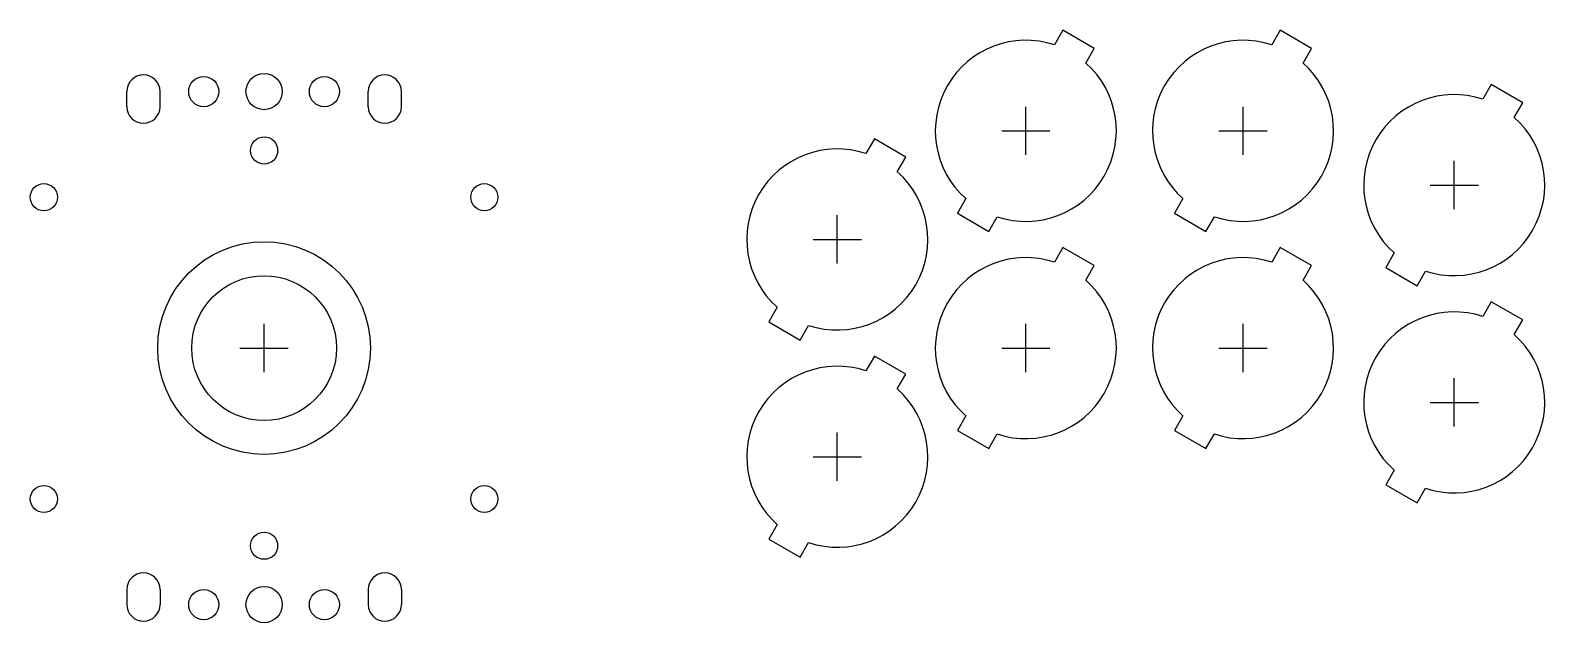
# Model space of a CAD drawing. Header units: millimetres. Extents: x -39 to 212, y -46 to 53.
import ezdxf

# ---------------------------------------------------------------- set-up
doc = ezdxf.new("R2010")
doc.units = ezdxf.units.MM
for name, color, linetype in [('BUTTONS', 1, 'Continuous'), ('GL_PLATE_HOLES', 2, 'Continuous'), ('JOYSTICK_BORE_24', 5, 'Continuous'), ('JOYSTICK_BORE_35.25', 3, 'Continuous'), ('REFERENCE', 8, 'Continuous')]:
    doc.layers.add(name, color=color, linetype=linetype)

msp = doc.modelspace()

# ---------------------------------------------------------------- linework, layer by layer
at = {"layer": 'BUTTONS'}
for points in [[(131, 50.23, 0.816497), (116.3, 24.77), (114.9, 22.34), (120.1, 19.34), (121.5, 21.77, 0.816497), (136.2, 47.23), (137.6, 49.66), (132.4, 52.66)], [(167, 50.23, 0.816497), (152.3, 24.77), (150.9, 22.34), (156.1, 19.34), (157.5, 21.77, 0.816497), (172.2, 47.23), (173.6, 49.66), (168.4, 52.66)], [(202, 41.23, 0.816497), (187.3, 15.77), (185.9, 13.34), (191.1, 10.34), (192.5, 12.77, 0.816497), (207.2, 38.23), (208.6, 40.66), (203.4, 43.66)], [(99.75, 32.23, 0.816497), (85.05, 6.77), (83.65, 4.34), (88.85, 1.34), (90.25, 3.77, 0.816497), (104.95, 29.23), (106.35, 31.66), (101.15, 34.66)], [(131, 14.23, 0.816497), (116.3, -11.23), (114.9, -13.66), (120.1, -16.66), (121.5, -14.23, 0.816497), (136.2, 11.23), (137.6, 13.66), (132.4, 16.66)], [(167, 14.23, 0.816497), (152.3, -11.23), (150.9, -13.66), (156.1, -16.66), (157.5, -14.23, 0.816497), (172.2, 11.23), (173.6, 13.66), (168.4, 16.66)], [(202, 5.23, 0.816497), (187.3, -20.23), (185.9, -22.66), (191.1, -25.66), (192.5, -23.23, 0.816497), (207.2, 2.23), (208.6, 4.66), (203.4, 7.66)], [(99.75, -3.77, 0.816497), (85.05, -29.23), (83.65, -31.66), (88.85, -34.66), (90.25, -32.23, 0.816497), (104.95, -6.77), (106.35, -4.34), (101.15, -1.34)]]:
    msp.add_lwpolyline(points, format="xyb", close=True, dxfattribs=at)
at = {"layer": 'GL_PLATE_HOLES'}
for p, q in [((-22.75, 40), (-22.75, 42.5)), ((-17.25, 40), (-17.25, 42.5)), ((17.25, 40), (17.25, 42.5)), ((22.75, 40), (22.75, 42.5)), ((-22.75, -40), (-22.75, -42.5)), ((-17.25, -40), (-17.25, -42.5)), ((17.25, -40), (17.25, -42.5)), ((22.75, -40), (22.75, -42.5))]:
    msp.add_line(p, q, dxfattribs=at)
for centre, radius in [((0, 42.5), 3), ((-10, 42.5), 2.5), ((10, 42.5), 2.5), ((0, 32.75), 2.25), ((-36.5, 25), 2.25), ((36.5, 25), 2.25), ((-36.5, -25), 2.25), ((36.5, -25), 2.25), ((0, -32.75), 2.25), ((-10, -42.5), 2.5), ((0, -42.5), 3), ((10, -42.5), 2.5)]:
    msp.add_circle(centre, radius, dxfattribs=at)
for centre, start, end in [((-20, 42.5), 0, 180), ((20, 42.5), 0, 180), ((-20, 40), 180, 360), ((20, 40), 180, 360), ((-20, -40), 0, 180), ((20, -40), 0, 180), ((-20, -42.5), -180, 0), ((20, -42.5), -180, 0)]:
    msp.add_arc(centre, 2.75, start, end, dxfattribs=at)
at = {"layer": 'JOYSTICK_BORE_24'}
msp.add_circle((0, 0), 12, dxfattribs=at)
at = {"layer": 'JOYSTICK_BORE_35.25'}
msp.add_circle((0, 0), 17.62, dxfattribs=at)
at = {"layer": 'REFERENCE'}
for p, q in [((126.25, 32), (126.25, 40)), ((162.25, 32), (162.25, 40)), ((122.25, 36), (130.25, 36)), ((158.25, 36), (166.25, 36)), ((197.25, 23), (197.25, 31)), ((193.25, 27), (201.25, 27)), ((95, 14), (95, 22)), ((91, 18), (99, 18)), ((0, -4), (0, 4)), ((126.25, -4), (126.25, 4)), ((162.25, -4), (162.25, 4)), ((-4, 0), (4, 0)), ((122.25, 0), (130.25, 0)), ((158.25, 0), (166.25, 0)), ((197.25, -13), (197.25, -5)), ((193.25, -9), (201.25, -9)), ((95, -22), (95, -14)), ((91, -18), (99, -18))]:
    msp.add_line(p, q, dxfattribs=at)

doc.saveas('drawing.dxf')
